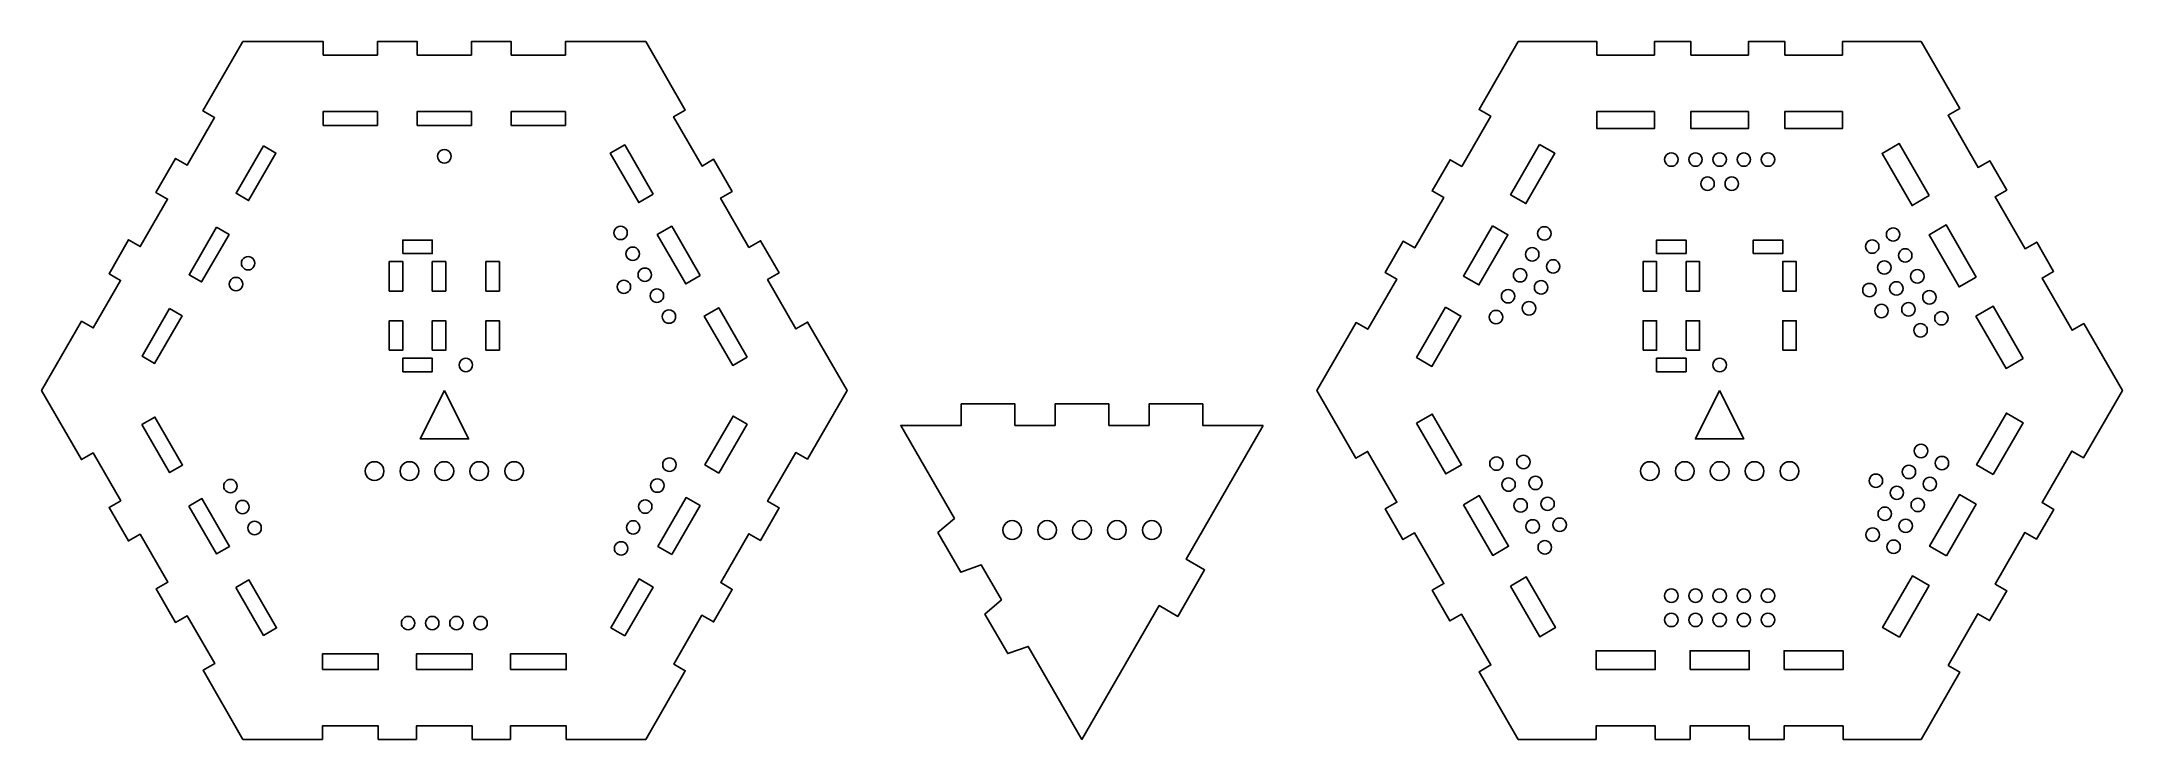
# Model space of a CAD drawing. Header units: millimetres. Extents: x 0 to 775, y 0 to 260.
import ezdxf

# ---------------------------------------------------------------- set-up
doc = ezdxf.new("R2010")
doc.units = ezdxf.units.MM
doc.layers.add('CIECIE', color=7, linetype='CONTINUOUS')

msp = doc.modelspace()

# ---------------------------------------------------------------- linework, layer by layer
at = {"layer": 'CIECIE'}
for points in [[(225, 259.808), (195.1, 259.808), (195.1, 254.808), (174.9, 254.808), (174.9, 259.808), (160.1, 259.808), (160.1, 254.808), (139.9, 254.808), (139.9, 259.808), (125.1, 259.808), (125.1, 254.808), (104.9, 254.808), (104.9, 259.808), (75, 259.808), (60.1, 234), (64.43, 231.5), (54.23, 213.833), (49.9, 216.333), (42.6, 203.689), (46.93, 201.189), (36.73, 183.522), (32.4, 186.022), (25.1, 173.378), (29.43, 170.878), (19.23, 153.211), (14.9, 155.711), (0, 129.904), (14.85, 104.183), (19.18, 106.683), (29.48, 88.843), (25.15, 86.343), (32.35, 73.872), (36.68, 76.372), (46.98, 58.532), (42.65, 56.032), (49.85, 43.561), (54.18, 46.061), (64.48, 28.221), (60.15, 25.721), (75, 0), (104.6, 0), (104.6, 5), (125.4, 5), (125.4, 0), (139.6, 0), (139.6, 5), (160.4, 5), (160.4, 0), (174.6, 0), (174.6, 5), (195.4, 5), (195.4, 0), (225, 0), (239.75, 25.548), (235.42, 28.048), (245.92, 46.234), (250.25, 43.734), (257.25, 55.859), (252.92, 58.359), (263.42, 76.545), (267.75, 74.045), (274.75, 86.17), (270.42, 88.67), (280.92, 106.856), (285.25, 104.356), (300, 129.904), (285.3, 155.365), (280.97, 152.865), (270.37, 171.225), (274.7, 173.725), (267.8, 185.676), (263.47, 183.176), (252.87, 201.536), (257.2, 204.036), (250.3, 215.987), (245.97, 213.487), (235.37, 231.846), (239.7, 234.346)], [(700, 259.808), (670.7, 259.808), (670.7, 254.808), (649.3, 254.808), (649.3, 259.808), (635.7, 259.808), (635.7, 254.808), (614.3, 254.808), (614.3, 259.808), (600.7, 259.808), (600.7, 254.808), (579.3, 254.808), (579.3, 259.808), (550, 259.808), (535.4, 234.52), (539.73, 232.02), (528.93, 213.314), (524.6, 215.814), (517.9, 204.209), (522.23, 201.709), (511.43, 183.003), (507.1, 185.503), (500.4, 173.898), (504.73, 171.398), (493.93, 152.692), (489.6, 155.192), (475, 129.904), (489.55, 104.702), (493.88, 107.202), (504.78, 88.323), (500.45, 85.823), (507.05, 74.392), (511.38, 76.892), (522.28, 58.012), (517.95, 55.512), (524.55, 44.081), (528.88, 46.581), (539.78, 27.701), (535.45, 25.201), (550, 0), (579, 0), (579, 5), (601, 5), (601, 0), (614, 0), (614, 5), (636, 5), (636, 0), (649, 0), (649, 5), (671, 5), (671, 0), (700, 0), (714.45, 25.028), (710.12, 27.528), (721.22, 46.754), (725.55, 44.254), (731.95, 55.339), (727.62, 57.839), (738.72, 77.065), (743.05, 74.565), (749.45, 85.65), (745.12, 88.15), (756.22, 107.376), (760.55, 104.876), (775, 129.904), (760.6, 154.845), (756.27, 152.345), (745.07, 171.744), (749.4, 174.244), (743.1, 185.156), (738.77, 182.656), (727.57, 202.055), (731.9, 204.555), (725.6, 215.467), (721.27, 212.967), (710.07, 232.366), (714.4, 234.866)], [(125.1, 233.808), (104.9, 233.808), (104.9, 228.608), (125.1, 228.608)], [(160.1, 233.808), (139.9, 233.808), (139.9, 228.608), (160.1, 228.608)], [(195.1, 233.808), (174.9, 233.808), (174.9, 228.608), (195.1, 228.608)], [(600.7, 233.808), (579.3, 233.808), (579.3, 227.408), (600.7, 227.408)], [(635.7, 233.808), (614.3, 233.808), (614.3, 227.408), (635.7, 227.408)], [(670.7, 233.808), (649.3, 233.808), (649.3, 227.408), (670.7, 227.408)], [(82.617, 221), (72.417, 203.333), (77.093, 200.633), (87.293, 218.3)], [(152.5, 217.108), (152.415, 217.755), (152.165, 218.358), (151.768, 218.875), (151.25, 219.273), (150.647, 219.522), (150, 219.608), (149.353, 219.522), (148.75, 219.273), (148.232, 218.875), (147.835, 218.358), (147.585, 217.755), (147.5, 217.108), (147.585, 216.461), (147.835, 215.858), (148.232, 215.34), (148.75, 214.943), (149.353, 214.693), (150, 214.608), (150.647, 214.693), (151.25, 214.943), (151.768, 215.34), (152.165, 215.858), (152.415, 216.461)], [(227.783, 202.987), (217.183, 221.346), (211.814, 218.246), (222.414, 199.887)], [(557.917, 221.52), (547.117, 202.814), (552.832, 199.514), (563.632, 218.22)], [(609.5, 215.908), (609.415, 216.555), (609.165, 217.158), (608.768, 217.675), (608.25, 218.073), (607.647, 218.322), (607, 218.408), (606.353, 218.322), (605.75, 218.073), (605.232, 217.675), (604.835, 217.158), (604.585, 216.555), (604.5, 215.908), (604.585, 215.261), (604.835, 214.658), (605.232, 214.14), (605.75, 213.743), (606.353, 213.493), (607, 213.408), (607.647, 213.493), (608.25, 213.743), (608.768, 214.14), (609.165, 214.658), (609.415, 215.261)], [(618.5, 215.908), (618.415, 216.555), (618.165, 217.158), (617.768, 217.675), (617.25, 218.073), (616.647, 218.322), (616, 218.408), (615.353, 218.322), (614.75, 218.073), (614.232, 217.675), (613.835, 217.158), (613.585, 216.555), (613.5, 215.908), (613.585, 215.261), (613.835, 214.658), (614.232, 214.14), (614.75, 213.743), (615.353, 213.493), (616, 213.408), (616.647, 213.493), (617.25, 213.743), (617.768, 214.14), (618.165, 214.658), (618.415, 215.261)], [(627.5, 215.908), (627.415, 216.555), (627.165, 217.158), (626.768, 217.675), (626.25, 218.073), (625.647, 218.322), (625, 218.408), (624.353, 218.322), (623.75, 218.073), (623.232, 217.675), (622.835, 217.158), (622.585, 216.555), (622.5, 215.908), (622.585, 215.261), (622.835, 214.658), (623.232, 214.14), (623.75, 213.743), (624.353, 213.493), (625, 213.408), (625.647, 213.493), (626.25, 213.743), (626.768, 214.14), (627.165, 214.658), (627.415, 215.261)], [(636.5, 215.908), (636.415, 216.555), (636.165, 217.158), (635.768, 217.675), (635.25, 218.073), (634.647, 218.322), (634, 218.408), (633.353, 218.322), (632.75, 218.073), (632.232, 217.675), (631.835, 217.158), (631.585, 216.555), (631.5, 215.908), (631.585, 215.261), (631.835, 214.658), (632.232, 214.14), (632.75, 213.743), (633.353, 213.493), (634, 213.408), (634.647, 213.493), (635.25, 213.743), (635.768, 214.14), (636.165, 214.658), (636.415, 215.261)], [(645.5, 215.908), (645.415, 216.555), (645.165, 217.158), (644.768, 217.675), (644.25, 218.073), (643.647, 218.322), (643, 218.408), (642.353, 218.322), (641.75, 218.073), (641.232, 217.675), (640.835, 217.158), (640.585, 216.555), (640.5, 215.908), (640.585, 215.261), (640.835, 214.658), (641.232, 214.14), (641.75, 213.743), (642.353, 213.493), (643, 213.408), (643.647, 213.493), (644.25, 213.743), (644.768, 214.14), (645.165, 214.658), (645.415, 215.261)], [(703.083, 202.467), (691.883, 221.866), (685.475, 218.166), (696.675, 198.767)], [(623, 206.908), (622.915, 207.555), (622.665, 208.158), (622.268, 208.675), (621.75, 209.073), (621.147, 209.322), (620.5, 209.408), (619.853, 209.322), (619.25, 209.073), (618.732, 208.675), (618.335, 208.158), (618.085, 207.555), (618, 206.908), (618.085, 206.261), (618.335, 205.658), (618.732, 205.14), (619.25, 204.743), (619.853, 204.493), (620.5, 204.408), (621.147, 204.493), (621.75, 204.743), (622.268, 205.14), (622.665, 205.658), (622.915, 206.261)], [(632, 206.908), (631.915, 207.555), (631.665, 208.158), (631.268, 208.675), (630.75, 209.073), (630.147, 209.322), (629.5, 209.408), (628.853, 209.322), (628.25, 209.073), (627.732, 208.675), (627.335, 208.158), (627.085, 207.555), (627, 206.908), (627.085, 206.261), (627.335, 205.658), (627.732, 205.14), (628.25, 204.743), (628.853, 204.493), (629.5, 204.408), (630.147, 204.493), (630.75, 204.743), (631.268, 205.14), (631.665, 205.658), (631.915, 206.261)], [(65.117, 190.689), (54.917, 173.022), (59.593, 170.322), (69.793, 187.989)], [(218.155, 188.594), (218.07, 189.241), (217.82, 189.844), (217.422, 190.362), (216.905, 190.759), (216.302, 191.009), (215.655, 191.094), (215.008, 191.009), (214.405, 190.759), (213.887, 190.362), (213.49, 189.844), (213.24, 189.241), (213.155, 188.594), (213.24, 187.947), (213.49, 187.344), (213.887, 186.826), (214.405, 186.429), (215.008, 186.179), (215.655, 186.094), (216.302, 186.179), (216.905, 186.429), (217.422, 186.826), (217.82, 187.344), (218.07, 187.947)], [(245.283, 172.676), (234.683, 191.036), (229.314, 187.936), (239.914, 169.576)], [(540.417, 191.209), (529.617, 172.503), (535.332, 169.203), (546.132, 187.909)], [(562.192, 188.394), (562.107, 189.041), (561.857, 189.644), (561.459, 190.162), (560.942, 190.559), (560.339, 190.809), (559.692, 190.894), (559.045, 190.809), (558.442, 190.559), (557.924, 190.162), (557.527, 189.644), (557.277, 189.041), (557.192, 188.394), (557.277, 187.747), (557.527, 187.144), (557.924, 186.626), (558.442, 186.229), (559.045, 185.979), (559.692, 185.894), (560.339, 185.979), (560.942, 186.229), (561.459, 186.626), (561.857, 187.144), (562.107, 187.747)], [(692.115, 187.994), (692.03, 188.641), (691.781, 189.244), (691.383, 189.762), (690.865, 190.159), (690.263, 190.409), (689.615, 190.494), (688.968, 190.409), (688.365, 190.159), (687.848, 189.762), (687.45, 189.244), (687.201, 188.641), (687.115, 187.994), (687.201, 187.347), (687.45, 186.744), (687.848, 186.226), (688.365, 185.829), (688.968, 185.579), (689.615, 185.494), (690.263, 185.579), (690.865, 185.829), (691.383, 186.226), (691.781, 186.744), (692.03, 187.347)], [(720.583, 172.156), (709.383, 191.555), (702.975, 187.855), (714.175, 168.456)], [(79.402, 177.303), (79.317, 177.95), (79.068, 178.553), (78.67, 179.071), (78.152, 179.468), (77.55, 179.718), (76.902, 179.803), (76.255, 179.718), (75.652, 179.468), (75.135, 179.071), (74.737, 178.553), (74.488, 177.95), (74.402, 177.303), (74.488, 176.656), (74.737, 176.053), (75.135, 175.535), (75.652, 175.138), (76.255, 174.888), (76.902, 174.803), (77.55, 174.888), (78.152, 175.138), (78.67, 175.535), (79.068, 176.053), (79.317, 176.656)], [(134.5, 180.904), (145.5, 180.904), (145.5, 185.904), (134.5, 185.904)], [(222.655, 180.8), (222.57, 181.447), (222.32, 182.05), (221.922, 182.568), (221.405, 182.965), (220.802, 183.215), (220.155, 183.3), (219.508, 183.215), (218.905, 182.965), (218.387, 182.568), (217.99, 182.05), (217.74, 181.447), (217.655, 180.8), (217.74, 180.153), (217.99, 179.55), (218.387, 179.032), (218.905, 178.635), (219.508, 178.385), (220.155, 178.3), (220.802, 178.385), (221.405, 178.635), (221.922, 179.032), (222.32, 179.55), (222.57, 180.153)], [(557.692, 180.6), (557.607, 181.247), (557.357, 181.85), (556.959, 182.368), (556.442, 182.765), (555.839, 183.015), (555.192, 183.1), (554.545, 183.015), (553.942, 182.765), (553.424, 182.368), (553.027, 181.85), (552.777, 181.247), (552.692, 180.6), (552.777, 179.953), (553.027, 179.35), (553.424, 178.832), (553.942, 178.435), (554.545, 178.185), (555.192, 178.1), (555.839, 178.185), (556.442, 178.435), (556.959, 178.832), (557.357, 179.35), (557.607, 179.953)], [(565.486, 176.1), (565.401, 176.747), (565.151, 177.35), (564.754, 177.868), (564.236, 178.265), (563.633, 178.515), (562.986, 178.6), (562.339, 178.515), (561.736, 178.265), (561.218, 177.868), (560.821, 177.35), (560.571, 176.747), (560.486, 176.1), (560.571, 175.453), (560.821, 174.85), (561.218, 174.332), (561.736, 173.935), (562.339, 173.685), (562.986, 173.6), (563.633, 173.685), (564.236, 173.935), (564.754, 174.332), (565.151, 174.85), (565.401, 175.453)], [(601.5, 180.904), (612.5, 180.904), (612.5, 185.904), (601.5, 185.904)], [(637.5, 180.904), (648.5, 180.904), (648.5, 185.904), (637.5, 185.904)], [(684.321, 183.494), (684.236, 184.141), (683.986, 184.744), (683.589, 185.262), (683.071, 185.659), (682.468, 185.909), (681.821, 185.994), (681.174, 185.909), (680.571, 185.659), (680.053, 185.262), (679.656, 184.744), (679.406, 184.141), (679.321, 183.494), (679.406, 182.847), (679.656, 182.244), (680.053, 181.726), (680.571, 181.329), (681.174, 181.079), (681.821, 180.994), (682.468, 181.079), (683.071, 181.329), (683.589, 181.726), (683.986, 182.244), (684.236, 182.847)], [(696.615, 180.2), (696.53, 180.847), (696.281, 181.45), (695.883, 181.968), (695.365, 182.365), (694.763, 182.615), (694.115, 182.7), (693.468, 182.615), (692.865, 182.365), (692.348, 181.968), (691.95, 181.45), (691.701, 180.847), (691.615, 180.2), (691.701, 179.553), (691.95, 178.95), (692.348, 178.432), (692.865, 178.035), (693.468, 177.785), (694.115, 177.7), (694.763, 177.785), (695.365, 178.035), (695.883, 178.432), (696.281, 178.95), (696.53, 179.553)], [(74.902, 169.509), (74.817, 170.156), (74.568, 170.759), (74.17, 171.276), (73.652, 171.674), (73.05, 171.923), (72.402, 172.009), (71.755, 171.923), (71.152, 171.674), (70.635, 171.276), (70.237, 170.759), (69.988, 170.156), (69.902, 169.509), (69.988, 168.862), (70.237, 168.259), (70.635, 167.741), (71.152, 167.344), (71.755, 167.094), (72.402, 167.009), (73.05, 167.094), (73.652, 167.344), (74.17, 167.741), (74.568, 168.259), (74.817, 168.862)], [(129.5, 166.904), (134.5, 166.904), (134.5, 177.904), (129.5, 177.904)], [(145.5, 166.904), (150.5, 166.904), (150.5, 177.904), (145.5, 177.904)], [(165.5, 166.904), (170.5, 166.904), (170.5, 177.904), (165.5, 177.904)], [(219.36, 168.506), (219.275, 169.153), (219.026, 169.756), (218.628, 170.273), (218.11, 170.671), (217.508, 170.921), (216.86, 171.006), (216.213, 170.921), (215.61, 170.671), (215.093, 170.273), (214.695, 169.756), (214.446, 169.153), (214.36, 168.506), (214.446, 167.859), (214.695, 167.256), (215.093, 166.738), (215.61, 166.341), (216.213, 166.091), (216.86, 166.006), (217.508, 166.091), (218.11, 166.341), (218.628, 166.738), (219.026, 167.256), (219.275, 167.859)], [(227.155, 173.006), (227.07, 173.653), (226.82, 174.256), (226.422, 174.773), (225.905, 175.171), (225.302, 175.421), (224.655, 175.506), (224.008, 175.421), (223.405, 175.171), (222.887, 174.773), (222.49, 174.256), (222.24, 173.653), (222.155, 173.006), (222.24, 172.359), (222.49, 171.756), (222.887, 171.238), (223.405, 170.841), (224.008, 170.591), (224.655, 170.506), (225.302, 170.591), (225.905, 170.841), (226.422, 171.238), (226.82, 171.756), (227.07, 172.359)], [(553.192, 172.806), (553.107, 173.453), (552.857, 174.056), (552.459, 174.573), (551.942, 174.971), (551.339, 175.221), (550.692, 175.306), (550.045, 175.221), (549.442, 174.971), (548.924, 174.573), (548.527, 174.056), (548.277, 173.453), (548.192, 172.806), (548.277, 172.159), (548.527, 171.556), (548.924, 171.038), (549.442, 170.641), (550.045, 170.391), (550.692, 170.306), (551.339, 170.391), (551.942, 170.641), (552.459, 171.038), (552.857, 171.556), (553.107, 172.159)], [(560.986, 168.306), (560.901, 168.953), (560.651, 169.556), (560.254, 170.073), (559.736, 170.471), (559.133, 170.721), (558.486, 170.806), (557.839, 170.721), (557.236, 170.471), (556.718, 170.073), (556.321, 169.556), (556.071, 168.953), (555.986, 168.306), (556.071, 167.659), (556.321, 167.056), (556.718, 166.538), (557.236, 166.141), (557.839, 165.891), (558.486, 165.806), (559.133, 165.891), (559.736, 166.141), (560.254, 166.538), (560.651, 167.056), (560.901, 167.659)], [(596.5, 166.904), (601.5, 166.904), (601.5, 177.904), (596.5, 177.904)], [(612.5, 166.904), (617.5, 166.904), (617.5, 177.904), (612.5, 177.904)], [(648.5, 166.904), (653.5, 166.904), (653.5, 177.904), (648.5, 177.904)], [(688.821, 175.7), (688.736, 176.347), (688.486, 176.95), (688.089, 177.468), (687.571, 177.865), (686.968, 178.115), (686.321, 178.2), (685.674, 178.115), (685.071, 177.865), (684.553, 177.468), (684.156, 176.95), (683.906, 176.347), (683.821, 175.7), (683.906, 175.053), (684.156, 174.45), (684.553, 173.932), (685.071, 173.535), (685.674, 173.285), (686.321, 173.2), (686.968, 173.285), (687.571, 173.535), (688.089, 173.932), (688.486, 174.45), (688.736, 175.053)], [(701.115, 172.406), (701.03, 173.053), (700.781, 173.656), (700.383, 174.173), (699.865, 174.571), (699.263, 174.821), (698.615, 174.906), (697.968, 174.821), (697.365, 174.571), (696.848, 174.173), (696.45, 173.656), (696.201, 173.053), (696.115, 172.406), (696.201, 171.759), (696.45, 171.156), (696.848, 170.638), (697.365, 170.241), (697.968, 169.991), (698.615, 169.906), (699.263, 169.991), (699.865, 170.241), (700.383, 170.638), (700.781, 171.156), (701.03, 171.759)], [(231.655, 165.211), (231.57, 165.859), (231.32, 166.461), (230.922, 166.979), (230.405, 167.377), (229.802, 167.626), (229.155, 167.711), (228.508, 167.626), (227.905, 167.377), (227.387, 166.979), (226.99, 166.461), (226.74, 165.859), (226.655, 165.211), (226.74, 164.564), (226.99, 163.961), (227.387, 163.444), (227.905, 163.046), (228.508, 162.797), (229.155, 162.711), (229.802, 162.797), (230.405, 163.046), (230.922, 163.444), (231.32, 163.961), (231.57, 164.564)], [(548.692, 165.011), (548.607, 165.659), (548.357, 166.261), (547.959, 166.779), (547.442, 167.177), (546.839, 167.426), (546.192, 167.511), (545.545, 167.426), (544.942, 167.177), (544.424, 166.779), (544.027, 166.261), (543.777, 165.659), (543.692, 165.011), (543.777, 164.364), (544.027, 163.761), (544.424, 163.244), (544.942, 162.846), (545.545, 162.597), (546.192, 162.511), (546.839, 162.597), (547.442, 162.846), (547.959, 163.244), (548.357, 163.761), (548.607, 164.364)], [(556.486, 160.511), (556.401, 161.159), (556.151, 161.761), (555.754, 162.279), (555.236, 162.677), (554.633, 162.926), (553.986, 163.011), (553.339, 162.926), (552.736, 162.677), (552.218, 162.279), (551.821, 161.761), (551.571, 161.159), (551.486, 160.511), (551.571, 159.864), (551.821, 159.261), (552.218, 158.744), (552.736, 158.346), (553.339, 158.097), (553.986, 158.011), (554.633, 158.097), (555.236, 158.346), (555.754, 158.744), (556.151, 159.261), (556.401, 159.864)], [(683.277, 167.303), (683.192, 167.95), (682.942, 168.553), (682.545, 169.071), (682.027, 169.468), (681.424, 169.718), (680.777, 169.803), (680.13, 169.718), (679.527, 169.468), (679.009, 169.071), (678.612, 168.553), (678.362, 167.95), (678.277, 167.303), (678.362, 166.656), (678.612, 166.053), (679.009, 165.535), (679.527, 165.138), (680.13, 164.888), (680.777, 164.803), (681.424, 164.888), (682.027, 165.138), (682.545, 165.535), (682.942, 166.053), (683.192, 166.656)], [(693.321, 167.906), (693.236, 168.553), (692.986, 169.156), (692.589, 169.673), (692.071, 170.071), (691.468, 170.321), (690.821, 170.406), (690.174, 170.321), (689.571, 170.071), (689.053, 169.673), (688.656, 169.156), (688.406, 168.553), (688.321, 167.906), (688.406, 167.259), (688.656, 166.656), (689.053, 166.138), (689.571, 165.741), (690.174, 165.491), (690.821, 165.406), (691.468, 165.491), (692.071, 165.741), (692.589, 166.138), (692.986, 166.656), (693.236, 167.259)], [(705.615, 164.611), (705.53, 165.259), (705.281, 165.861), (704.883, 166.379), (704.365, 166.777), (703.763, 167.026), (703.115, 167.111), (702.468, 167.026), (701.865, 166.777), (701.348, 166.379), (700.95, 165.861), (700.701, 165.259), (700.615, 164.611), (700.701, 163.964), (700.95, 163.361), (701.348, 162.844), (701.865, 162.446), (702.468, 162.197), (703.115, 162.111), (703.763, 162.197), (704.365, 162.446), (704.883, 162.844), (705.281, 163.361), (705.53, 163.964)], [(47.617, 160.378), (37.417, 142.711), (42.093, 140.011), (52.293, 157.678)], [(129.5, 144.904), (134.5, 144.904), (134.5, 155.904), (129.5, 155.904)], [(145.5, 144.904), (150.5, 144.904), (150.5, 155.904), (145.5, 155.904)], [(165.5, 144.904), (170.5, 144.904), (170.5, 155.904), (165.5, 155.904)], [(236.155, 157.417), (236.07, 158.064), (235.82, 158.667), (235.422, 159.185), (234.905, 159.582), (234.302, 159.832), (233.655, 159.917), (233.008, 159.832), (232.405, 159.582), (231.887, 159.185), (231.49, 158.667), (231.24, 158.064), (231.155, 157.417), (231.24, 156.77), (231.49, 156.167), (231.887, 155.649), (232.405, 155.252), (233.008, 155.002), (233.655, 154.917), (234.302, 155.002), (234.905, 155.252), (235.422, 155.649), (235.82, 156.167), (236.07, 156.77)], [(262.783, 142.365), (252.183, 160.725), (246.814, 157.625), (257.414, 139.265)], [(522.917, 160.898), (512.117, 142.192), (517.832, 138.892), (528.632, 157.598)], [(544.192, 157.217), (544.107, 157.864), (543.857, 158.467), (543.459, 158.985), (542.942, 159.382), (542.339, 159.632), (541.692, 159.717), (541.045, 159.632), (540.442, 159.382), (539.924, 158.985), (539.527, 158.467), (539.277, 157.864), (539.192, 157.217), (539.277, 156.57), (539.527, 155.967), (539.924, 155.449), (540.442, 155.052), (541.045, 154.802), (541.692, 154.717), (542.339, 154.802), (542.942, 155.052), (543.459, 155.449), (543.857, 155.967), (544.107, 156.57)], [(596.5, 144.904), (601.5, 144.904), (601.5, 155.904), (596.5, 155.904)], [(612.5, 144.904), (617.5, 144.904), (617.5, 155.904), (612.5, 155.904)], [(648.5, 144.904), (653.5, 144.904), (653.5, 155.904), (648.5, 155.904)], [(687.777, 159.509), (687.692, 160.156), (687.442, 160.759), (687.045, 161.276), (686.527, 161.674), (685.924, 161.923), (685.277, 162.009), (684.63, 161.923), (684.027, 161.674), (683.509, 161.276), (683.112, 160.759), (682.862, 160.156), (682.777, 159.509), (682.862, 158.862), (683.112, 158.259), (683.509, 157.741), (684.027, 157.344), (684.63, 157.094), (685.277, 157.009), (685.924, 157.094), (686.527, 157.344), (687.045, 157.741), (687.442, 158.259), (687.692, 158.862)], [(697.821, 160.111), (697.736, 160.759), (697.486, 161.361), (697.089, 161.879), (696.571, 162.277), (695.968, 162.526), (695.321, 162.611), (694.674, 162.526), (694.071, 162.277), (693.553, 161.879), (693.156, 161.361), (692.906, 160.759), (692.821, 160.111), (692.906, 159.464), (693.156, 158.861), (693.553, 158.344), (694.071, 157.946), (694.674, 157.697), (695.321, 157.611), (695.968, 157.697), (696.571, 157.946), (697.089, 158.344), (697.486, 158.861), (697.736, 159.464)], [(710.115, 156.817), (710.03, 157.464), (709.781, 158.067), (709.383, 158.585), (708.865, 158.982), (708.263, 159.232), (707.615, 159.317), (706.968, 159.232), (706.365, 158.982), (705.848, 158.585), (705.45, 158.067), (705.201, 157.464), (705.115, 156.817), (705.201, 156.17), (705.45, 155.567), (705.848, 155.049), (706.365, 154.652), (706.968, 154.402), (707.615, 154.317), (708.263, 154.402), (708.865, 154.652), (709.383, 155.049), (709.781, 155.567), (710.03, 156.17)], [(738.083, 141.845), (726.883, 161.244), (720.475, 157.544), (731.675, 138.145)], [(702.321, 152.317), (702.236, 152.964), (701.986, 153.567), (701.589, 154.085), (701.071, 154.482), (700.468, 154.732), (699.821, 154.817), (699.174, 154.732), (698.571, 154.482), (698.053, 154.085), (697.656, 153.567), (697.406, 152.964), (697.321, 152.317), (697.406, 151.67), (697.656, 151.067), (698.053, 150.549), (698.571, 150.152), (699.174, 149.902), (699.821, 149.817), (700.468, 149.902), (701.071, 150.152), (701.589, 150.549), (701.986, 151.067), (702.236, 151.67)], [(134.5, 136.904), (145.5, 136.904), (145.5, 141.904), (134.5, 141.904)], [(160.5, 139.404), (160.415, 140.051), (160.165, 140.654), (159.768, 141.172), (159.25, 141.569), (158.647, 141.819), (158, 141.904), (157.353, 141.819), (156.75, 141.569), (156.232, 141.172), (155.835, 140.654), (155.585, 140.051), (155.5, 139.404), (155.585, 138.757), (155.835, 138.154), (156.232, 137.636), (156.75, 137.239), (157.353, 136.989), (158, 136.904), (158.647, 136.989), (159.25, 137.239), (159.768, 137.636), (160.165, 138.154), (160.415, 138.757)], [(601.5, 136.904), (612.5, 136.904), (612.5, 141.904), (601.5, 141.904)], [(627.5, 139.404), (627.415, 140.051), (627.165, 140.654), (626.768, 141.172), (626.25, 141.569), (625.647, 141.819), (625, 141.904), (624.353, 141.819), (623.75, 141.569), (623.232, 141.172), (622.835, 140.654), (622.585, 140.051), (622.5, 139.404), (622.585, 138.757), (622.835, 138.154), (623.232, 137.636), (623.75, 137.239), (624.353, 136.989), (625, 136.904), (625.647, 136.989), (626.25, 137.239), (626.768, 137.636), (627.165, 138.154), (627.415, 138.757)], [(150, 129.904), (141, 111.904), (159, 111.904)], [(455, 116.913), (432.5, 116.913), (432.5, 124.913), (412.5, 124.913), (412.5, 116.913), (397.5, 116.913), (397.5, 124.913), (377.5, 124.913), (377.5, 116.913), (362.5, 116.913), (362.5, 124.913), (342.5, 124.913), (342.5, 116.913), (320, 116.913), (340, 82.272), (333.822, 76.973), (342.322, 62.251), (350, 64.952), (357.5, 51.962), (351.322, 46.662), (359.822, 31.94), (367.5, 34.641), (387.5, 0), (416.25, 49.796), (423.178, 45.796), (433.178, 63.117), (426.25, 67.117)], [(625, 129.904), (616, 111.904), (634, 111.904)], [(37.367, 117.183), (47.667, 99.343), (52.516, 102.143), (42.216, 119.983)], [(252.233, 99.17), (262.733, 117.356), (257.537, 120.356), (247.037, 102.17)], [(512.067, 117.702), (522.967, 98.823), (528.856, 102.223), (517.956, 121.102)], [(726.933, 98.65), (738.033, 117.876), (731.798, 121.476), (720.698, 102.25)], [(702.494, 107.39), (702.409, 108.037), (702.159, 108.64), (701.762, 109.158), (701.244, 109.555), (700.641, 109.805), (699.994, 109.89), (699.347, 109.805), (698.744, 109.555), (698.227, 109.158), (697.829, 108.64), (697.58, 108.037), (697.494, 107.39), (697.58, 106.743), (697.829, 106.14), (698.227, 105.623), (698.744, 105.225), (699.347, 104.976), (699.994, 104.89), (700.641, 104.976), (701.244, 105.225), (701.762, 105.623), (702.159, 106.14), (702.409, 106.743)], [(127.5, 99.904), (127.381, 100.81), (127.031, 101.654), (126.475, 102.379), (125.75, 102.935), (124.906, 103.285), (124, 103.404), (123.094, 103.285), (122.25, 102.935), (121.525, 102.379), (120.969, 101.654), (120.619, 100.81), (120.5, 99.904), (120.619, 98.998), (120.969, 98.154), (121.525, 97.429), (122.25, 96.873), (123.094, 96.523), (124, 96.404), (124.906, 96.523), (125.75, 96.873), (126.475, 97.429), (127.031, 98.154), (127.381, 98.998)], [(140.5, 99.904), (140.381, 100.81), (140.031, 101.654), (139.475, 102.379), (138.75, 102.935), (137.906, 103.285), (137, 103.404), (136.094, 103.285), (135.25, 102.935), (134.525, 102.379), (133.969, 101.654), (133.619, 100.81), (133.5, 99.904), (133.619, 98.998), (133.969, 98.154), (134.525, 97.429), (135.25, 96.873), (136.094, 96.523), (137, 96.404), (137.906, 96.523), (138.75, 96.873), (139.475, 97.429), (140.031, 98.154), (140.381, 98.998)], [(153.5, 99.904), (153.381, 100.81), (153.031, 101.654), (152.475, 102.379), (151.75, 102.935), (150.906, 103.285), (150, 103.404), (149.094, 103.285), (148.25, 102.935), (147.525, 102.379), (146.969, 101.654), (146.619, 100.81), (146.5, 99.904), (146.619, 98.998), (146.969, 98.154), (147.525, 97.429), (148.25, 96.873), (149.094, 96.523), (150, 96.404), (150.906, 96.523), (151.75, 96.873), (152.475, 97.429), (153.031, 98.154), (153.381, 98.998)], [(166.5, 99.904), (166.381, 100.81), (166.031, 101.654), (165.475, 102.379), (164.75, 102.935), (163.906, 103.285), (163, 103.404), (162.094, 103.285), (161.25, 102.935), (160.525, 102.379), (159.969, 101.654), (159.619, 100.81), (159.5, 99.904), (159.619, 98.998), (159.969, 98.154), (160.525, 97.429), (161.25, 96.873), (162.094, 96.523), (163, 96.404), (163.906, 96.523), (164.75, 96.873), (165.475, 97.429), (166.031, 98.154), (166.381, 98.998)], [(179.5, 99.904), (179.381, 100.81), (179.031, 101.654), (178.475, 102.379), (177.75, 102.935), (176.906, 103.285), (176, 103.404), (175.094, 103.285), (174.25, 102.935), (173.525, 102.379), (172.969, 101.654), (172.619, 100.81), (172.5, 99.904), (172.619, 98.998), (172.969, 98.154), (173.525, 97.429), (174.25, 96.873), (175.094, 96.523), (176, 96.404), (176.906, 96.523), (177.75, 96.873), (178.475, 97.429), (179.031, 98.154), (179.381, 98.998)], [(236.328, 102.29), (236.243, 102.937), (235.993, 103.54), (235.596, 104.058), (235.078, 104.455), (234.475, 104.705), (233.828, 104.79), (233.181, 104.705), (232.578, 104.455), (232.06, 104.058), (231.663, 103.54), (231.413, 102.937), (231.328, 102.29), (231.413, 101.643), (231.663, 101.04), (232.06, 100.523), (232.578, 100.125), (233.181, 99.876), (233.828, 99.79), (234.475, 99.876), (235.078, 100.125), (235.596, 100.523), (235.993, 101.04), (236.243, 101.643)], [(544.365, 102.69), (544.28, 103.337), (544.03, 103.94), (543.633, 104.458), (543.115, 104.855), (542.512, 105.105), (541.865, 105.19), (541.218, 105.105), (540.615, 104.855), (540.097, 104.458), (539.7, 103.94), (539.45, 103.337), (539.365, 102.69), (539.45, 102.043), (539.7, 101.44), (540.097, 100.923), (540.615, 100.525), (541.218, 100.276), (541.865, 100.19), (542.512, 100.276), (543.115, 100.525), (543.633, 100.923), (544.03, 101.44), (544.28, 102.043)], [(554.409, 103.293), (554.324, 103.94), (554.074, 104.543), (553.677, 105.061), (553.159, 105.458), (552.556, 105.708), (551.909, 105.793), (551.262, 105.708), (550.659, 105.458), (550.141, 105.061), (549.744, 104.543), (549.494, 103.94), (549.409, 103.293), (549.494, 102.646), (549.744, 102.043), (550.141, 101.525), (550.659, 101.128), (551.262, 100.878), (551.909, 100.793), (552.556, 100.878), (553.159, 101.128), (553.677, 101.525), (554.074, 102.043), (554.324, 102.646)], [(602.5, 99.904), (602.381, 100.81), (602.031, 101.654), (601.475, 102.379), (600.75, 102.935), (599.906, 103.285), (599, 103.404), (598.094, 103.285), (597.25, 102.935), (596.525, 102.379), (595.969, 101.654), (595.619, 100.81), (595.5, 99.904), (595.619, 98.998), (595.969, 98.154), (596.525, 97.429), (597.25, 96.873), (598.094, 96.523), (599, 96.404), (599.906, 96.523), (600.75, 96.873), (601.475, 97.429), (602.031, 98.154), (602.381, 98.998)], [(615.5, 99.904), (615.381, 100.81), (615.031, 101.654), (614.475, 102.379), (613.75, 102.935), (612.906, 103.285), (612, 103.404), (611.094, 103.285), (610.25, 102.935), (609.525, 102.379), (608.969, 101.654), (608.619, 100.81), (608.5, 99.904), (608.619, 98.998), (608.969, 98.154), (609.525, 97.429), (610.25, 96.873), (611.094, 96.523), (612, 96.404), (612.906, 96.523), (613.75, 96.873), (614.475, 97.429), (615.031, 98.154), (615.381, 98.998)], [(628.5, 99.904), (628.381, 100.81), (628.031, 101.654), (627.475, 102.379), (626.75, 102.935), (625.906, 103.285), (625, 103.404), (624.094, 103.285), (623.25, 102.935), (622.525, 102.379), (621.969, 101.654), (621.619, 100.81), (621.5, 99.904), (621.619, 98.998), (621.969, 98.154), (622.525, 97.429), (623.25, 96.873), (624.094, 96.523), (625, 96.404), (625.906, 96.523), (626.75, 96.873), (627.475, 97.429), (628.031, 98.154), (628.381, 98.998)], [(641.5, 99.904), (641.381, 100.81), (641.031, 101.654), (640.475, 102.379), (639.75, 102.935), (638.906, 103.285), (638, 103.404), (637.094, 103.285), (636.25, 102.935), (635.525, 102.379), (634.969, 101.654), (634.619, 100.81), (634.5, 99.904), (634.619, 98.998), (634.969, 98.154), (635.525, 97.429), (636.25, 96.873), (637.094, 96.523), (638, 96.404), (638.906, 96.523), (639.75, 96.873), (640.475, 97.429), (641.031, 98.154), (641.381, 98.998)], [(654.5, 99.904), (654.381, 100.81), (654.031, 101.654), (653.475, 102.379), (652.75, 102.935), (651.906, 103.285), (651, 103.404), (650.094, 103.285), (649.25, 102.935), (648.525, 102.379), (647.969, 101.654), (647.619, 100.81), (647.5, 99.904), (647.619, 98.998), (647.969, 98.154), (648.525, 97.429), (649.25, 96.873), (650.094, 96.523), (651, 96.404), (651.906, 96.523), (652.75, 96.873), (653.475, 97.429), (654.031, 98.154), (654.381, 98.998)], [(697.994, 99.596), (697.909, 100.243), (697.659, 100.846), (697.262, 101.364), (696.744, 101.761), (696.141, 102.011), (695.494, 102.096), (694.847, 102.011), (694.244, 101.761), (693.727, 101.364), (693.329, 100.846), (693.08, 100.243), (692.994, 99.596), (693.08, 98.949), (693.329, 98.346), (693.727, 97.828), (694.244, 97.431), (694.847, 97.181), (695.494, 97.096), (696.141, 97.181), (696.744, 97.431), (697.262, 97.828), (697.659, 98.346), (697.909, 98.949)], [(710.289, 102.89), (710.203, 103.537), (709.954, 104.14), (709.556, 104.658), (709.039, 105.055), (708.436, 105.305), (707.789, 105.39), (707.142, 105.305), (706.539, 105.055), (706.021, 104.658), (705.624, 104.14), (705.374, 103.537), (705.289, 102.89), (705.374, 102.243), (705.624, 101.64), (706.021, 101.123), (706.539, 100.725), (707.142, 100.476), (707.789, 100.39), (708.436, 100.476), (709.039, 100.725), (709.556, 101.123), (709.954, 101.64), (710.203, 102.243)], [(72.826, 94.296), (72.741, 94.943), (72.491, 95.546), (72.093, 96.064), (71.576, 96.461), (70.973, 96.711), (70.326, 96.796), (69.679, 96.711), (69.076, 96.461), (68.558, 96.064), (68.161, 95.546), (67.911, 94.943), (67.826, 94.296), (67.911, 93.649), (68.161, 93.046), (68.558, 92.528), (69.076, 92.131), (69.679, 91.881), (70.326, 91.796), (70.973, 91.881), (71.576, 92.131), (72.093, 92.528), (72.491, 93.046), (72.741, 93.649)], [(231.828, 94.496), (231.743, 95.143), (231.493, 95.746), (231.096, 96.264), (230.578, 96.661), (229.975, 96.911), (229.328, 96.996), (228.681, 96.911), (228.078, 96.661), (227.56, 96.264), (227.163, 95.746), (226.913, 95.143), (226.828, 94.496), (226.913, 93.849), (227.163, 93.246), (227.56, 92.728), (228.078, 92.331), (228.681, 92.081), (229.328, 91.996), (229.975, 92.081), (230.578, 92.331), (231.096, 92.728), (231.493, 93.246), (231.743, 93.849)], [(548.865, 94.896), (548.78, 95.543), (548.53, 96.146), (548.133, 96.664), (547.615, 97.061), (547.012, 97.311), (546.365, 97.396), (545.718, 97.311), (545.115, 97.061), (544.597, 96.664), (544.2, 96.146), (543.95, 95.543), (543.865, 94.896), (543.95, 94.249), (544.2, 93.646), (544.597, 93.128), (545.115, 92.731), (545.718, 92.481), (546.365, 92.396), (547.012, 92.481), (547.615, 92.731), (548.133, 93.128), (548.53, 93.646), (548.78, 94.249)], [(558.909, 95.499), (558.824, 96.146), (558.574, 96.749), (558.177, 97.267), (557.659, 97.664), (557.056, 97.914), (556.409, 97.999), (555.762, 97.914), (555.159, 97.664), (554.641, 97.267), (554.244, 96.749), (553.994, 96.146), (553.909, 95.499), (553.994, 94.852), (554.244, 94.249), (554.641, 93.731), (555.159, 93.334), (555.762, 93.084), (556.409, 92.999), (557.056, 93.084), (557.659, 93.334), (558.177, 93.731), (558.574, 94.249), (558.824, 94.852)], [(685.7, 96.302), (685.615, 96.949), (685.365, 97.552), (684.968, 98.07), (684.45, 98.467), (683.847, 98.717), (683.2, 98.802), (682.553, 98.717), (681.95, 98.467), (681.432, 98.07), (681.035, 97.552), (680.785, 96.949), (680.7, 96.302), (680.785, 95.655), (681.035, 95.052), (681.432, 94.534), (681.95, 94.137), (682.553, 93.887), (683.2, 93.802), (683.847, 93.887), (684.45, 94.137), (684.968, 94.534), (685.365, 95.052), (685.615, 95.655)], [(693.494, 91.802), (693.409, 92.449), (693.159, 93.052), (692.762, 93.57), (692.244, 93.967), (691.641, 94.217), (690.994, 94.302), (690.347, 94.217), (689.744, 93.967), (689.227, 93.57), (688.829, 93.052), (688.58, 92.449), (688.494, 91.802), (688.58, 91.155), (688.829, 90.552), (689.227, 90.034), (689.744, 89.637), (690.347, 89.387), (690.994, 89.302), (691.641, 89.387), (692.244, 89.637), (692.762, 90.034), (693.159, 90.552), (693.409, 91.155)], [(705.789, 95.096), (705.703, 95.743), (705.454, 96.346), (705.056, 96.864), (704.539, 97.261), (703.936, 97.511), (703.289, 97.596), (702.642, 97.511), (702.039, 97.261), (701.521, 96.864), (701.124, 96.346), (700.874, 95.743), (700.789, 95.096), (700.874, 94.449), (701.124, 93.846), (701.521, 93.328), (702.039, 92.931), (702.642, 92.681), (703.289, 92.596), (703.936, 92.681), (704.539, 92.931), (705.056, 93.328), (705.454, 93.846), (705.703, 94.449)], [(54.867, 86.872), (65.167, 69.032), (70.016, 71.832), (59.716, 89.672)], [(77.326, 86.502), (77.241, 87.149), (76.991, 87.752), (76.593, 88.27), (76.076, 88.667), (75.473, 88.917), (74.826, 89.002), (74.179, 88.917), (73.576, 88.667), (73.058, 88.27), (72.661, 87.752), (72.411, 87.149), (72.326, 86.502), (72.411, 85.855), (72.661, 85.252), (73.058, 84.734), (73.576, 84.337), (74.179, 84.087), (74.826, 84.002), (75.473, 84.087), (76.076, 84.337), (76.593, 84.734), (76.991, 85.252), (77.241, 85.855)], [(227.328, 86.702), (227.243, 87.349), (226.993, 87.952), (226.596, 88.47), (226.078, 88.867), (225.475, 89.117), (224.828, 89.202), (224.181, 89.117), (223.578, 88.867), (223.06, 88.47), (222.663, 87.952), (222.413, 87.349), (222.328, 86.702), (222.413, 86.055), (222.663, 85.452), (223.06, 84.934), (223.578, 84.537), (224.181, 84.287), (224.828, 84.202), (225.475, 84.287), (226.078, 84.537), (226.596, 84.934), (226.993, 85.452), (227.243, 86.055)], [(234.733, 68.859), (245.233, 87.045), (240.037, 90.045), (229.537, 71.859)], [(529.567, 87.392), (540.467, 68.512), (546.356, 71.912), (535.456, 90.792)], [(553.365, 87.102), (553.28, 87.749), (553.03, 88.352), (552.633, 88.87), (552.115, 89.267), (551.512, 89.517), (550.865, 89.602), (550.218, 89.517), (549.615, 89.267), (549.097, 88.87), (548.7, 88.352), (548.45, 87.749), (548.365, 87.102), (548.45, 86.455), (548.7, 85.852), (549.097, 85.334), (549.615, 84.937), (550.218, 84.687), (550.865, 84.602), (551.512, 84.687), (552.115, 84.937), (552.633, 85.334), (553.03, 85.852), (553.28, 86.455)], [(563.409, 87.705), (563.324, 88.352), (563.074, 88.955), (562.677, 89.473), (562.159, 89.87), (561.556, 90.12), (560.909, 90.205), (560.262, 90.12), (559.659, 89.87), (559.141, 89.473), (558.744, 88.955), (558.494, 88.352), (558.409, 87.705), (558.494, 87.058), (558.744, 86.455), (559.141, 85.937), (559.659, 85.54), (560.262, 85.29), (560.909, 85.205), (561.556, 85.29), (562.159, 85.54), (562.677, 85.937), (563.074, 86.455), (563.324, 87.058)], [(688.994, 84.008), (688.909, 84.655), (688.659, 85.258), (688.262, 85.775), (687.744, 86.173), (687.141, 86.422), (686.494, 86.508), (685.847, 86.422), (685.244, 86.173), (684.727, 85.775), (684.329, 85.258), (684.08, 84.655), (683.994, 84.008), (684.08, 83.361), (684.329, 82.758), (684.727, 82.24), (685.244, 81.843), (685.847, 81.593), (686.494, 81.508), (687.141, 81.593), (687.744, 81.843), (688.262, 82.24), (688.659, 82.758), (688.909, 83.361)], [(701.289, 87.302), (701.203, 87.949), (700.954, 88.552), (700.556, 89.07), (700.039, 89.467), (699.436, 89.717), (698.789, 89.802), (698.142, 89.717), (697.539, 89.467), (697.021, 89.07), (696.624, 88.552), (696.374, 87.949), (696.289, 87.302), (696.374, 86.655), (696.624, 86.052), (697.021, 85.534), (697.539, 85.137), (698.142, 84.887), (698.789, 84.802), (699.436, 84.887), (700.039, 85.137), (700.556, 85.534), (700.954, 86.052), (701.203, 86.655)], [(709.433, 68.339), (720.533, 87.565), (714.298, 91.165), (703.198, 71.939)], [(81.826, 78.708), (81.741, 79.355), (81.491, 79.958), (81.093, 80.475), (80.576, 80.873), (79.973, 81.122), (79.326, 81.208), (78.679, 81.122), (78.076, 80.873), (77.558, 80.475), (77.161, 79.958), (76.911, 79.355), (76.826, 78.708), (76.911, 78.061), (77.161, 77.458), (77.558, 76.94), (78.076, 76.543), (78.679, 76.293), (79.326, 76.208), (79.973, 76.293), (80.576, 76.543), (81.093, 76.94), (81.491, 77.458), (81.741, 78.061)], [(222.828, 78.908), (222.743, 79.555), (222.493, 80.158), (222.096, 80.675), (221.578, 81.073), (220.975, 81.322), (220.328, 81.408), (219.681, 81.322), (219.078, 81.073), (218.56, 80.675), (218.163, 80.158), (217.913, 79.555), (217.828, 78.908), (217.913, 78.261), (218.163, 77.658), (218.56, 77.14), (219.078, 76.743), (219.681, 76.493), (220.328, 76.408), (220.975, 76.493), (221.578, 76.743), (222.096, 77.14), (222.493, 77.658), (222.743, 78.261)], [(365, 77.942), (364.881, 78.848), (364.531, 79.692), (363.975, 80.417), (363.25, 80.973), (362.406, 81.323), (361.5, 81.442), (360.594, 81.323), (359.75, 80.973), (359.025, 80.417), (358.469, 79.692), (358.119, 78.848), (358, 77.942), (358.119, 77.036), (358.469, 76.192), (359.025, 75.467), (359.75, 74.911), (360.594, 74.562), (361.5, 74.442), (362.406, 74.562), (363.25, 74.911), (363.975, 75.467), (364.531, 76.192), (364.881, 77.036)], [(378, 77.942), (377.881, 78.848), (377.531, 79.692), (376.975, 80.417), (376.25, 80.973), (375.406, 81.323), (374.5, 81.442), (373.594, 81.323), (372.75, 80.973), (372.025, 80.417), (371.469, 79.692), (371.119, 78.848), (371, 77.942), (371.119, 77.036), (371.469, 76.192), (372.025, 75.467), (372.75, 74.911), (373.594, 74.562), (374.5, 74.442), (375.406, 74.562), (376.25, 74.911), (376.975, 75.467), (377.531, 76.192), (377.881, 77.036)], [(391, 77.942), (390.881, 78.848), (390.531, 79.692), (389.975, 80.417), (389.25, 80.973), (388.406, 81.323), (387.5, 81.442), (386.594, 81.323), (385.75, 80.973), (385.025, 80.417), (384.469, 79.692), (384.119, 78.848), (384, 77.942), (384.119, 77.036), (384.469, 76.192), (385.025, 75.467), (385.75, 74.911), (386.594, 74.562), (387.5, 74.442), (388.406, 74.562), (389.25, 74.911), (389.975, 75.467), (390.531, 76.192), (390.881, 77.036)], [(404, 77.942), (403.881, 78.848), (403.531, 79.692), (402.975, 80.417), (402.25, 80.973), (401.406, 81.323), (400.5, 81.442), (399.594, 81.323), (398.75, 80.973), (398.025, 80.417), (397.469, 79.692), (397.119, 78.848), (397, 77.942), (397.119, 77.036), (397.469, 76.192), (398.025, 75.467), (398.75, 74.911), (399.594, 74.562), (400.5, 74.442), (401.406, 74.562), (402.25, 74.911), (402.975, 75.467), (403.531, 76.192), (403.881, 77.036)], [(417, 77.942), (416.881, 78.848), (416.531, 79.692), (415.975, 80.417), (415.25, 80.973), (414.406, 81.323), (413.5, 81.442), (412.594, 81.323), (411.75, 80.973), (411.025, 80.417), (410.469, 79.692), (410.119, 78.848), (410, 77.942), (410.119, 77.036), (410.469, 76.192), (411.025, 75.467), (411.75, 74.911), (412.594, 74.562), (413.5, 74.442), (414.406, 74.562), (415.25, 74.911), (415.975, 75.467), (416.531, 76.192), (416.881, 77.036)], [(557.865, 79.308), (557.78, 79.955), (557.53, 80.558), (557.133, 81.075), (556.615, 81.473), (556.012, 81.722), (555.365, 81.808), (554.718, 81.722), (554.115, 81.473), (553.597, 81.075), (553.2, 80.558), (552.95, 79.955), (552.865, 79.308), (552.95, 78.661), (553.2, 78.058), (553.597, 77.54), (554.115, 77.143), (554.718, 76.893), (555.365, 76.808), (556.012, 76.893), (556.615, 77.143), (557.133, 77.54), (557.53, 78.058), (557.78, 78.661)], [(567.909, 79.911), (567.824, 80.558), (567.574, 81.161), (567.177, 81.678), (566.659, 82.076), (566.056, 82.325), (565.409, 82.411), (564.762, 82.325), (564.159, 82.076), (563.641, 81.678), (563.244, 81.161), (562.994, 80.558), (562.909, 79.911), (562.994, 79.264), (563.244, 78.661), (563.641, 78.143), (564.159, 77.745), (564.762, 77.496), (565.409, 77.411), (566.056, 77.496), (566.659, 77.745), (567.177, 78.143), (567.574, 78.661), (567.824, 79.264)], [(684.494, 76.213), (684.409, 76.86), (684.159, 77.463), (683.762, 77.981), (683.244, 78.379), (682.641, 78.628), (681.994, 78.713), (681.347, 78.628), (680.744, 78.379), (680.227, 77.981), (679.829, 77.463), (679.58, 76.86), (679.494, 76.213), (679.58, 75.566), (679.829, 74.963), (680.227, 74.446), (680.744, 74.048), (681.347, 73.799), (681.994, 73.713), (682.641, 73.799), (683.244, 74.048), (683.762, 74.446), (684.159, 74.963), (684.409, 75.566)], [(696.789, 79.508), (696.703, 80.155), (696.454, 80.758), (696.056, 81.275), (695.539, 81.673), (694.936, 81.922), (694.289, 82.008), (693.642, 81.922), (693.039, 81.673), (692.521, 81.275), (692.124, 80.758), (691.874, 80.155), (691.789, 79.508), (691.874, 78.861), (692.124, 78.258), (692.521, 77.74), (693.039, 77.343), (693.642, 77.093), (694.289, 77.008), (694.936, 77.093), (695.539, 77.343), (696.056, 77.74), (696.454, 78.258), (696.703, 78.861)], [(218.328, 71.113), (218.243, 71.76), (217.993, 72.363), (217.596, 72.881), (217.078, 73.279), (216.475, 73.528), (215.828, 73.613), (215.181, 73.528), (214.578, 73.279), (214.06, 72.881), (213.663, 72.363), (213.413, 71.76), (213.328, 71.113), (213.413, 70.466), (213.663, 69.863), (214.06, 69.346), (214.578, 68.948), (215.181, 68.699), (215.828, 68.613), (216.475, 68.699), (217.078, 68.948), (217.596, 69.346), (217.993, 69.863), (218.243, 70.466)], [(562.365, 71.513), (562.28, 72.16), (562.03, 72.763), (561.633, 73.281), (561.115, 73.679), (560.512, 73.928), (559.865, 74.013), (559.218, 73.928), (558.615, 73.679), (558.097, 73.281), (557.7, 72.763), (557.45, 72.16), (557.365, 71.513), (557.45, 70.866), (557.7, 70.263), (558.097, 69.746), (558.615, 69.348), (559.218, 69.099), (559.865, 69.013), (560.512, 69.099), (561.115, 69.348), (561.633, 69.746), (562.03, 70.263), (562.28, 70.866)], [(692.289, 71.713), (692.203, 72.36), (691.954, 72.963), (691.556, 73.481), (691.039, 73.879), (690.436, 74.128), (689.789, 74.213), (689.142, 74.128), (688.539, 73.879), (688.021, 73.481), (687.624, 72.963), (687.374, 72.36), (687.289, 71.713), (687.374, 71.066), (687.624, 70.463), (688.021, 69.946), (688.539, 69.548), (689.142, 69.299), (689.789, 69.213), (690.436, 69.299), (691.039, 69.548), (691.556, 69.946), (691.954, 70.463), (692.203, 71.066)], [(72.367, 56.561), (82.667, 38.721), (87.516, 41.521), (77.216, 59.361)], [(217.233, 38.548), (227.733, 56.734), (222.537, 59.734), (212.037, 41.548)], [(547.067, 57.081), (557.967, 38.201), (563.856, 41.601), (552.956, 60.481)], [(609.5, 53.5), (609.415, 54.147), (609.165, 54.75), (608.768, 55.268), (608.25, 55.665), (607.647, 55.915), (607, 56), (606.353, 55.915), (605.75, 55.665), (605.232, 55.268), (604.835, 54.75), (604.585, 54.147), (604.5, 53.5), (604.585, 52.853), (604.835, 52.25), (605.232, 51.732), (605.75, 51.335), (606.353, 51.085), (607, 51), (607.647, 51.085), (608.25, 51.335), (608.768, 51.732), (609.165, 52.25), (609.415, 52.853)], [(618.5, 53.5), (618.415, 54.147), (618.165, 54.75), (617.768, 55.268), (617.25, 55.665), (616.647, 55.915), (616, 56), (615.353, 55.915), (614.75, 55.665), (614.232, 55.268), (613.835, 54.75), (613.585, 54.147), (613.5, 53.5), (613.585, 52.853), (613.835, 52.25), (614.232, 51.732), (614.75, 51.335), (615.353, 51.085), (616, 51), (616.647, 51.085), (617.25, 51.335), (617.768, 51.732), (618.165, 52.25), (618.415, 52.853)], [(627.5, 53.5), (627.415, 54.147), (627.165, 54.75), (626.768, 55.268), (626.25, 55.665), (625.647, 55.915), (625, 56), (624.353, 55.915), (623.75, 55.665), (623.232, 55.268), (622.835, 54.75), (622.585, 54.147), (622.5, 53.5), (622.585, 52.853), (622.835, 52.25), (623.232, 51.732), (623.75, 51.335), (624.353, 51.085), (625, 51), (625.647, 51.085), (626.25, 51.335), (626.768, 51.732), (627.165, 52.25), (627.415, 52.853)], [(636.5, 53.5), (636.415, 54.147), (636.165, 54.75), (635.768, 55.268), (635.25, 55.665), (634.647, 55.915), (634, 56), (633.353, 55.915), (632.75, 55.665), (632.232, 55.268), (631.835, 54.75), (631.585, 54.147), (631.5, 53.5), (631.585, 52.853), (631.835, 52.25), (632.232, 51.732), (632.75, 51.335), (633.353, 51.085), (634, 51), (634.647, 51.085), (635.25, 51.335), (635.768, 51.732), (636.165, 52.25), (636.415, 52.853)], [(645.5, 53.5), (645.415, 54.147), (645.165, 54.75), (644.768, 55.268), (644.25, 55.665), (643.647, 55.915), (643, 56), (642.353, 55.915), (641.75, 55.665), (641.232, 55.268), (640.835, 54.75), (640.585, 54.147), (640.5, 53.5), (640.585, 52.853), (640.835, 52.25), (641.232, 51.732), (641.75, 51.335), (642.353, 51.085), (643, 51), (643.647, 51.085), (644.25, 51.335), (644.768, 51.732), (645.165, 52.25), (645.415, 52.853)], [(691.933, 38.028), (703.033, 57.254), (696.798, 60.854), (685.698, 41.628)], [(609.5, 44.5), (609.415, 45.147), (609.165, 45.75), (608.768, 46.268), (608.25, 46.665), (607.647, 46.915), (607, 47), (606.353, 46.915), (605.75, 46.665), (605.232, 46.268), (604.835, 45.75), (604.585, 45.147), (604.5, 44.5), (604.585, 43.853), (604.835, 43.25), (605.232, 42.732), (605.75, 42.335), (606.353, 42.085), (607, 42), (607.647, 42.085), (608.25, 42.335), (608.768, 42.732), (609.165, 43.25), (609.415, 43.853)], [(618.5, 44.5), (618.415, 45.147), (618.165, 45.75), (617.768, 46.268), (617.25, 46.665), (616.647, 46.915), (616, 47), (615.353, 46.915), (614.75, 46.665), (614.232, 46.268), (613.835, 45.75), (613.585, 45.147), (613.5, 44.5), (613.585, 43.853), (613.835, 43.25), (614.232, 42.732), (614.75, 42.335), (615.353, 42.085), (616, 42), (616.647, 42.085), (617.25, 42.335), (617.768, 42.732), (618.165, 43.25), (618.415, 43.853)], [(627.5, 44.5), (627.415, 45.147), (627.165, 45.75), (626.768, 46.268), (626.25, 46.665), (625.647, 46.915), (625, 47), (624.353, 46.915), (623.75, 46.665), (623.232, 46.268), (622.835, 45.75), (622.585, 45.147), (622.5, 44.5), (622.585, 43.853), (622.835, 43.25), (623.232, 42.732), (623.75, 42.335), (624.353, 42.085), (625, 42), (625.647, 42.085), (626.25, 42.335), (626.768, 42.732), (627.165, 43.25), (627.415, 43.853)], [(636.5, 44.5), (636.415, 45.147), (636.165, 45.75), (635.768, 46.268), (635.25, 46.665), (634.647, 46.915), (634, 47), (633.353, 46.915), (632.75, 46.665), (632.232, 46.268), (631.835, 45.75), (631.585, 45.147), (631.5, 44.5), (631.585, 43.853), (631.835, 43.25), (632.232, 42.732), (632.75, 42.335), (633.353, 42.085), (634, 42), (634.647, 42.085), (635.25, 42.335), (635.768, 42.732), (636.165, 43.25), (636.415, 43.853)], [(645.5, 44.5), (645.415, 45.147), (645.165, 45.75), (644.768, 46.268), (644.25, 46.665), (643.647, 46.915), (643, 47), (642.353, 46.915), (641.75, 46.665), (641.232, 46.268), (640.835, 45.75), (640.585, 45.147), (640.5, 44.5), (640.585, 43.853), (640.835, 43.25), (641.232, 42.732), (641.75, 42.335), (642.353, 42.085), (643, 42), (643.647, 42.085), (644.25, 42.335), (644.768, 42.732), (645.165, 43.25), (645.415, 43.853)], [(139, 43.3), (138.915, 43.947), (138.665, 44.55), (138.268, 45.068), (137.75, 45.465), (137.147, 45.715), (136.5, 45.8), (135.853, 45.715), (135.25, 45.465), (134.732, 45.068), (134.335, 44.55), (134.085, 43.947), (134, 43.3), (134.085, 42.653), (134.335, 42.05), (134.732, 41.532), (135.25, 41.135), (135.853, 40.885), (136.5, 40.8), (137.147, 40.885), (137.75, 41.135), (138.268, 41.532), (138.665, 42.05), (138.915, 42.653)], [(148, 43.3), (147.915, 43.947), (147.665, 44.55), (147.268, 45.068), (146.75, 45.465), (146.147, 45.715), (145.5, 45.8), (144.853, 45.715), (144.25, 45.465), (143.732, 45.068), (143.335, 44.55), (143.085, 43.947), (143, 43.3), (143.085, 42.653), (143.335, 42.05), (143.732, 41.532), (144.25, 41.135), (144.853, 40.885), (145.5, 40.8), (146.147, 40.885), (146.75, 41.135), (147.268, 41.532), (147.665, 42.05), (147.915, 42.653)], [(157, 43.3), (156.915, 43.947), (156.665, 44.55), (156.268, 45.068), (155.75, 45.465), (155.147, 45.715), (154.5, 45.8), (153.853, 45.715), (153.25, 45.465), (152.732, 45.068), (152.335, 44.55), (152.085, 43.947), (152, 43.3), (152.085, 42.653), (152.335, 42.05), (152.732, 41.532), (153.25, 41.135), (153.853, 40.885), (154.5, 40.8), (155.147, 40.885), (155.75, 41.135), (156.268, 41.532), (156.665, 42.05), (156.915, 42.653)], [(166, 43.3), (165.915, 43.947), (165.665, 44.55), (165.268, 45.068), (164.75, 45.465), (164.147, 45.715), (163.5, 45.8), (162.853, 45.715), (162.25, 45.465), (161.732, 45.068), (161.335, 44.55), (161.085, 43.947), (161, 43.3), (161.085, 42.653), (161.335, 42.05), (161.732, 41.532), (162.25, 41.135), (162.853, 40.885), (163.5, 40.8), (164.147, 40.885), (164.75, 41.135), (165.268, 41.532), (165.665, 42.05), (165.915, 42.653)], [(104.6, 26), (125.4, 26), (125.4, 31.8), (104.6, 31.8)], [(139.6, 26), (160.4, 26), (160.4, 31.8), (139.6, 31.8)], [(174.6, 26), (195.4, 26), (195.4, 31.8), (174.6, 31.8)], [(579, 26), (601, 26), (601, 33), (579, 33)], [(614, 26), (636, 26), (636, 33), (614, 33)], [(649, 26), (671, 26), (671, 33), (649, 33)]]:
    msp.add_lwpolyline(points, close=True, dxfattribs=at)

doc.saveas('drawing.dxf')
